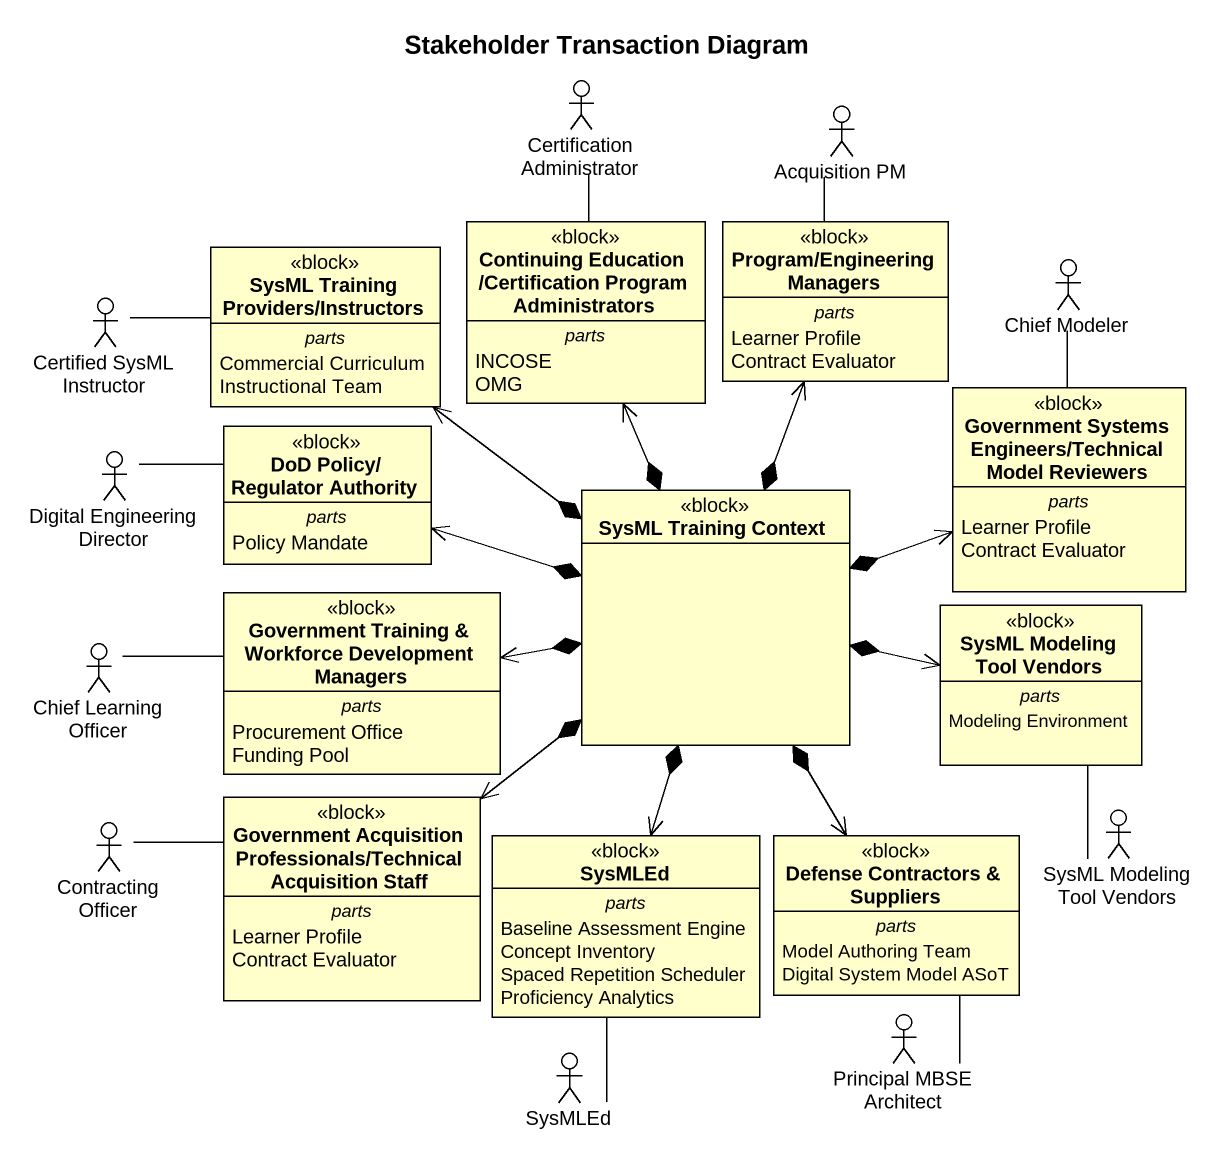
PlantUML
@startuml
title Stakeholder Transaction Diagram
allowmixing
hide circle
hide empty members
actor "Certification Administrator" as Certification_Administrator
actor "Acquisition PM" as Acquisition_PM
class "Continuing Education /Certification Program Administrators" as Continuing_Education <<block>> {
  -- parts --
  INCOSE
  OMG
}
class "Program/Engineering Managers" as Program_Engineering_Managers <<block>> {
  -- parts --
  Learner Profile
  Contract Evaluator
}
actor "Certified SysML Instructor" as Certified_SysML_Instructor
class "SysML Training Providers/Instructors" as SysML_Training_Providers <<block>> {
  -- parts --
  Commercial Curriculum
  Instructional Team
}
actor "Chief Modeler" as Chief_Modeler
class "Government Systems Engineers/Technical Model Reviewers" as Government_Systems <<block>> {
  -- parts --
  Learner Profile
  Contract Evaluator
}
actor "Digital Engineering Director" as Digital_Engineering_Director
class "DoD Policy/ Regulator Authority" as DoD_Policy_Regulator <<block>> {
  -- parts --
  Policy Mandate
}
class "SysML Training Context" as SysML_Training_Context <<block>>
actor "Chief Learning Officer" as Chief_Learning_Officer
class "Government Training & Workforce Development Managers" as Government_Training <<block>> {
  -- parts --
  Procurement Office
  Funding Pool
}
class "SysML Modeling Tool Vendors" as SysML_Modeling_Tool_Vendors <<block>> {
  -- parts --
  Modeling Environment
}
class "Government Acquisition Professionals/Technical Acquisition Staff" as Government_Acquisition <<block>> {
  -- parts --
  Learner Profile
  Contract Evaluator
}
actor "SysML Modeling Tool Vendors" as SysML_Modeling_Tool_Vendors_2
actor "Contracting Officer" as Contracting_Officer
class SysMLEd <<block>> {
  -- parts --
  Baseline Assessment Engine
  Concept Inventory
  Spaced Repetition Scheduler
  Proficiency Analytics
}
class "Defense Contractors & Suppliers" as Defense_Contractors <<block>> {
  -- parts --
  Model Authoring Team
  Digital System Model ASoT
}
actor "SysMLEd" as SysMLEd_2
actor "Principal MBSE Architect" as Principal_MBSE_Architect
Certification_Administrator -- Continuing_Education
Acquisition_PM -- Program_Engineering_Managers
Certified_SysML_Instructor -right- SysML_Training_Providers
Chief_Modeler -- Government_Systems
Digital_Engineering_Director -right- DoD_Policy_Regulator
SysML_Training_Context *-up-> Continuing_Education
SysML_Training_Context *-up-> Program_Engineering_Managers
SysML_Training_Context *-up-> SysML_Training_Providers
SysML_Training_Context *-right-> Government_Systems
SysML_Training_Context *-left-> DoD_Policy_Regulator
SysML_Training_Context *-left-> Government_Training
SysML_Training_Context *-right-> SysML_Modeling_Tool_Vendors
SysML_Training_Context *--> Government_Acquisition
SysML_Training_Context *--> SysMLEd
SysML_Training_Context *--> Defense_Contractors
Chief_Learning_Officer -right- Government_Training
SysML_Modeling_Tool_Vendors_2 -up- SysML_Modeling_Tool_Vendors
Contracting_Officer -right- Government_Acquisition
SysMLEd_2 -up- SysMLEd
Principal_MBSE_Architect -up- Defense_Contractors
@enduml
